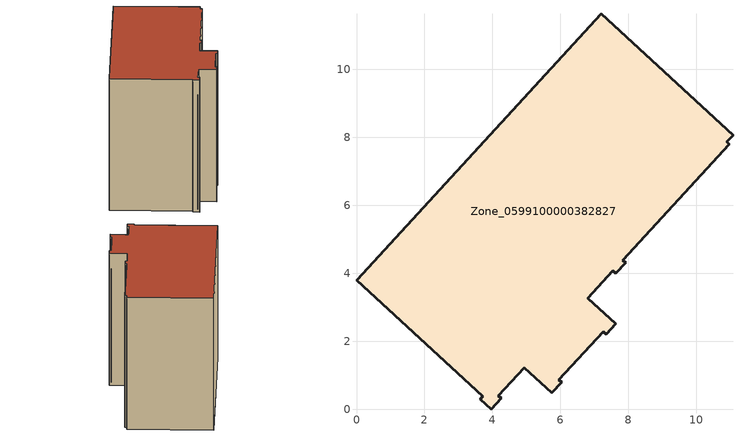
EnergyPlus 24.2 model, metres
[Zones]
Zone_0599100000382827
 floor ground (C_G): 6.8,3.27 7.62,2.51 7.34,2.2 7.25,2.28 5.96,0.87 6.04,0.79 5.75,0.48 4.94,1.22 4.17,0.39 4.25,0.32 3.96,0 3.64,0.29 3.72,0.37 0,3.79 7.19,11.62 11.07,8.06 10.89,7.86 10.97,7.79 7.83,4.38 7.91,4.31 7.62,3.99 7.54,4.07 z0
 wall outside (C_F): 3.72,0.37 3.64,0.29 3.96,0 4.25,0.32 4.17,0.39 4.94,1.22 5.75,0.48 6.04,0.79 5.96,0.87 7.25,2.28 7.34,2.2 7.62,2.51 6.8,3.27 7.54,4.07 7.62,3.99 7.91,4.31 7.83,4.38 10.97,7.79 10.89,7.86 11.07,8.06 7.19,11.62 0,3.79 3.72,0.37 z0:8.76
 roof outside (C_R): 10.97,7.79 10.89,7.86 11.07,8.06 7.19,11.62 0,3.79 3.72,0.37 3.64,0.29 3.96,0 4.25,0.32 4.17,0.39 4.94,1.22 5.75,0.48 6.04,0.79 5.96,0.87 7.25,2.28 7.34,2.2 7.62,2.51 6.8,3.27 7.54,4.07 7.62,3.99 7.91,4.31 7.83,4.38 z8.76
[BUILDING]
Pand.0599100000382827: North Axis=0; Terrain=City; Loads Convergence Tolerance Value=0.04; Temperature Convergence Tolerance Value=0.4; Solar Distribution=FullExterior; Maximum Number of Warmup Days=25; Minimum Number of Warmup Days=1
[Site:Location]
Rotterdam.The.Hague.AP_ZH_NLD Design_Conditions: Latitude=51.96; Longitude=4.45; Time Zone=1; Elevation=-4.5
[SITE:GROUNDTEMPERATURE:BUILDINGSURFACE]
18, 18, 18, 18, 18, 18, 18, 18, 18, 18, 18, 18
[MATERIAL] Thermal Absorptance=0.9; Solar Absorptance=0.7; Visible Absorptance=0.7
Name | Roughness | Thickness | Conductivity | Density | Specific Heat
G.TC.1992-2005 | MediumSmooth | 0.15 | 0.06 | 540 | 1210
F.TC.1992-2005 | Rough | 0.3 | 0.12 | 1920 | 840
R.TC.1992-2005 | MediumRough | 0.2 | 0.08 | 1500 | 1000
[CONSTRUCTION]
C_G: G.TC.1992-2005
C_F: F.TC.1992-2005
C_R: R.TC.1992-2005
[ZONE]
Zone_0599100000382827: Type=1; Multiplier=1; Ceiling Height=Autocalculate; Volume=Autocalculate; Floor Area=autocalculate; Part of Total Floor Area=Yes
[ZONEINFILTRATION:DESIGNFLOWRATE]
Infil_Zone_0599100000382827: Zone or ZoneList or Space or SpaceList=Zone_0599100000382827; Schedule=AlwaysOn; Design Flow Rate Calculation Method=Flow/Area; Flow Rate per Floor Area=0.0015; Constant Term Coefficient=1; Temperature Term Coefficient=0; Velocity Term Coefficient=0; Velocity Squared Term Coefficient=0
[HVACTEMPLATE:ZONE:IDEALLOADSAIRSYSTEM]
Zone_0599100000382827: Maximum Heating Supply Air Temperature=50; Minimum Cooling Supply Air Temperature=13; Maximum Heating Supply Air Humidity Ratio=0.0156; Minimum Cooling Supply Air Humidity Ratio=0.0077; Heating Limit=NoLimit; Cooling Limit=NoLimit; Dehumidification Control Type=ConstantSensibleHeatRatio; Cooling Sensible Heat Ratio=0.7; Dehumidification Setpoint=60; Humidification Control Type=None; Humidification Setpoint=30; Outdoor Air Method=None; Outdoor Air Flow Rate per Person=0.00944; Outdoor Air Flow Rate per Zone Floor Area=0; Outdoor Air Flow Rate per Zone=0; Demand Controlled Ventilation Type=None; Outdoor Air Economizer Type=NoEconomizer; Heat Recovery Type=None; Sensible Heat Recovery Effectiveness=0.7; Latent Heat Recovery Effectiveness=0.65
[ZONECONTROL:THERMOSTAT]
ThermostatControl_Zone_0599100000382827: Zone or ZoneList=Zone_0599100000382827; Control Type Schedule=DualSetpointControlType; Control 1=Thermostat_Zone_0599100000382827; Temperature Difference Between Cutout And Setpoint=0
[THERMOSTATSETPOINT:DUALSETPOINT]
Thermostat_Zone_0599100000382827: Heating Setpoint Temperature Schedule=HeatingSetpoint_Zone_0599100000382827; Cooling Setpoint Temperature Schedule=CoolingSetpoint_Zone_0599100000382827
[SCHEDULE:COMPACT]
HeatingSetpoint_Zone_0599100000382827: Through: 12/31, For: AllDays, Until: 24:00, 21
CoolingSetpoint_Zone_0599100000382827: Through: 12/31, For: AllDays, Until: 24:00, 24
DualSetpointControlType: Through: 12/31, For: AllDays, Until: 24:00, 4
AlwaysOn: Through: 12/31, For: AllDays, Until: 24:00, 1
